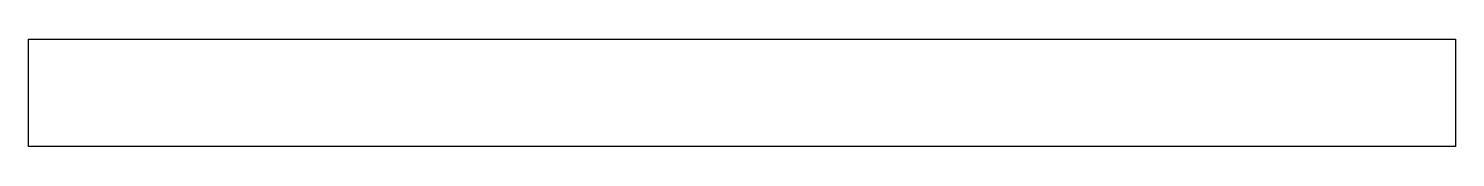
# Model space of a CAD drawing. Header units: millimetres. Extents: x 2124.38 to 2125.38, y 1367.96 to 1368.04.
import ezdxf

# ---------------------------------------------------------------- set-up
doc = ezdxf.new("R2010")
doc.units = ezdxf.units.MM

msp = doc.modelspace()

# ---------------------------------------------------------------- wipeouts: each hides what was drawn before it
msp.add_wipeout([(2124.3767, 1368.0372), (2124.3767, 1367.9622), (2125.3767, 1367.9622), (2125.3767, 1368.0372)])

# ---------------------------------------------------------------- next in the draw order: linework, layer by layer
msp.add_lwpolyline([(2124.3767, 1368.0372), (2125.3767, 1368.0372), (2125.3767, 1367.9622), (2124.3767, 1367.9622)], close=True)

doc.saveas('drawing.dxf')
